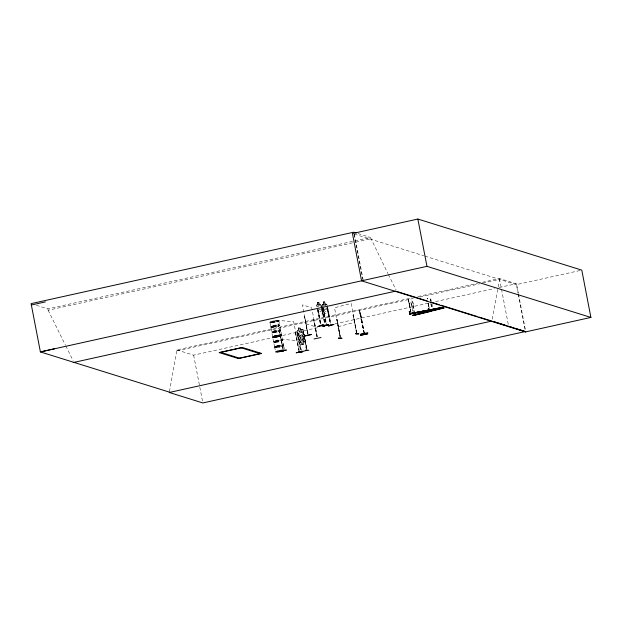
<?xml version="1.0" encoding="UTF-8"?>
<svg xmlns="http://www.w3.org/2000/svg" width="622" height="622" viewBox="0 0 622 622"><rect width="100%" height="100%" fill="white"/><g stroke="black" fill="none" stroke-linecap="round" stroke-linejoin="round"><path stroke-width="0.47" stroke-dasharray="3.11 2.33" d="M322.507 313.737L321.403 305.223L320.742 304.422L321.465 305.208L321.978 307.882M322.554 306.941L324.35 313.713L328.144 313.496L327.273 306.716M328.144 313.496L328.136 311.171M409.424 311.987L409.501 311.342L409.766 312.718M410.217 311.583L409.789 311.661M410.481 311.684L410.349 311.225M274.59 346.804L273.618 341.991M297.705 335.88L297.985 333.384L302.961 332.14L304.057 334.294M297.744 335.88L298.016 333.384M304.08 338.625L304.345 336.199M298.148 337.785L299.205 339.939L304.142 338.695L304.453 336.199M359.516 310.876L359.609 310.487L360.037 313.185M359.609 310.487L360.021 313.115M360.115 313.978L363.52 331.751M360.76 314.802L364.041 331.829M361.872 321.932L361.732 322.732L361.374 319.599M410.053 311.692L409.517 311.389L409.587 311.793M409.719 311.428L410.295 311.793L409.991 311.327M430.183 299.174L430.867 299.198M430.292 298.995L430.541 301.273M428.682 308.512L428.791 308.403M428.83 308.465L428.286 308.722M169.464 391.549L176.866 349.937L412.153 297.829M492.212 319.172L498.02 287.916M498.199 286.967L499.606 279.395L483.481 282.963M274.59 346.905L275.546 351.57M271.363 322.351L269.792 322.227L273.237 320.983M275.966 336.93L272.615 336.899L276.059 335.639M281.579 335.017A4.533 0.552 -10.9 0 0 274.963 335.771A4.533 0.552 -10.9 0 0 274.846 336.766A4.533 0.552 -10.9 0 0 281.579 335.017L280.872 335.88M321.395 309.639L320.96 311.544L319.475 311.622L318.316 309.803M280.887 335.53L280.491 335.903L280.973 335.864M409.587 311.661L409.999 311.855M298.529 327.918L298.972 330.243L298.039 331.285L298.871 335.631L300.286 337.225L301.118 341.556L303.077 341.058L302.238 336.712L302.937 334.605L302.105 330.259L300.9 329.746L300.449 327.421M276.106 335.857C272.871 335.717 271.487 338.391 274.131 337.031M316.684 305.495L317.127 304.679M322.212 305.161L322.561 304.329L323.642 304.251M322.655 304.383L322.274 305.184L322.787 307.851M297.503 330.616L296.989 331.557L300.753 350.948M305.254 340.537L304.749 341.532L303.279 341.89L303.761 344.223L301.623 344.751L301.227 342.325M323.012 305.161L323.658 304.345L323.199 301.927L323.712 304.329M271.487 322.258L270.741 322.437M271.293 322.406L270.718 322.282M271.845 322.32L271.013 322.313M278.407 320.882L277.917 320.991M273.346 337.474L274.473 337.279L273.773 337.202M274.201 337.124L273.711 337.256M273.851 337.466L274.73 337.217L274.162 337.279M278.322 336.689L281.268 335.763L278.267 336.346M410.917 311.987L408.491 299.602L410.629 311.731M408.467 299.61L410.777 311.7M270.764 322.282L270.484 322.6L271.044 322.351M276.541 321.551L278.905 320.571L275.554 320.524L276.635 320.4M272.84 336.642L273.307 336.416M280.506 335.888L281.268 335.763M281.074 335.709L281.502 335.483M410.372 311.498L410.411 311.327M274.372 337.015L273.867 337.217M318.184 304.617L317.617 302.238L319.265 302.137L321.061 307.898M326.993 304.92L326.325 304.111L325.182 304.189L324.793 301.841L325.143 304.267M318.06 304.562L317.033 304.617L316.629 305.472L320.291 323.899M319.708 304.461L320.796 304.407M326.325 304.111L326.947 304.951L330.57 323.354M322.662 311.451L322.561 313.807L318.822 314.009L317.834 311.723L318.907 313.908M323.362 311.428L324.427 313.62M271.658 322.437L270.757 322.336M279.41 336.432L281.611 335.25A4.541 0.552 -10.9 0 1 274.908 337.093A4.541 0.552 -10.9 0 1 275.025 336.098A4.541 0.552 -10.9 0 1 281.657 335.344M338.143 326.682L354.797 322.351M339.931 336.564L336.595 319.249L337 319.179L340.335 336.502M356.476 333.221L353.249 314.919L356.756 333.151M298.941 330.243L298.404 327.856L300.543 327.327L300.994 329.652M297.868 332.832L297.184 332.972L297.868 332.832L301.514 351.749M306.335 349.502L302.875 331.534L303.458 331.386L307.027 349.37M302.875 331.534L303.567 331.394M298.047 333.446L302.961 332.14L303.987 334.325M300.286 337.225L302.238 336.712M299.827 342.683L304.702 341.462L305.145 340.522L304.632 337.863M301.211 342.427L299.812 342.769L298.949 342.131M301.678 344.658L303.637 344.16M430.494 298.84L430.844 299.415M282.792 349.253L279.682 331.884L283.29 349.222M279.954 331.899L279.457 331.938M295.388 333.205L295.885 333.167L295.388 333.205L298.723 350.52M413.047 311.428L411.811 305.005A2.426 0.964 76 0 1 411.165 301.662A2.426 0.964 76 0 1 412.588 301.771A2.426 0.964 76 0 1 413.233 305.122L414.314 311.49M414.493 313.34L413.233 305.122M275.46 321.815L276.549 321.574M273.703 337.334L274.932 337.272A4.548 0.552 -10.9 0 0 281.696 335.522A4.548 0.552 -10.9 0 0 275.056 336.284A4.548 0.552 -10.9 0 0 274.94 337.279M36.403 305.293L47.878 308.87L370.455 237.441L387.926 273.571M47.878 308.87L48.143 310.254L354.82 242.339M355.761 242.129L370.72 238.817M417.844 296.57L477.618 283.337M482.361 282.287L499.435 278.508L516.213 283.733L518.009 293.063M177.037 350.824L413.272 298.506M419.912 297.036L479.686 283.803M176.866 349.937L193.644 355.162L317.928 327.646M335.009 323.86L427.983 303.272M435.571 301.592L494.397 288.569M499.139 287.519L516.213 283.733M579.898 270.554L516.384 284.619L424.601 256.015M307.874 334.659L304.601 316.38L308.092 333.75M304.36 316.435L304.757 316.427M316.862 336.603L313.768 319.234L317.103 336.549M271.347 322.523L270.702 322.538M427.166 298.381L427.361 299.089M427.353 298.894L427.252 298.195M427.952 308.683L429.087 308.52M409.019 303.474L408.926 302.269M410.94 312.92L409.362 303.831M409.595 312.757L409.517 311.404M410.217 311.334C412.153 311.77 405.801 312.143 410.551 311.498M410.73 311.964L409.416 312.221M359.92 313.34L360.146 314.25M364.142 333.509L360.177 313.348L363.792 331.876M359.959 313.2L361.351 320.493M271.06 322.554L270.508 322.616L273.136 322.25M279.457 335.048L278.376 335.196L281.502 335.017M278.423 335.421L281.541 335.235M274.932 337.295L276.005 337.124M323.137 301.942L324.793 301.841M317.679 302.308L319.226 302.214M323.207 302.02L324.754 301.919M317.072 304.694L320.789 304.485M322.593 304.399L326.317 304.189M319.762 305.332L318.277 305.418L318.946 308.893M319.117 309.756L320.602 309.678M273.315 337.388L274.014 337.357M352.962 314.996L356.422 332.319M337 319.179L340.218 336.494M302.3 329.396L303.248 329.948L306.918 349.362M304.142 338.695L299.244 339.939L298.179 337.754M303.761 344.223L303.194 341.836L304.127 340.794L303.295 336.448L301.88 334.854L299.921 335.351L299.229 337.474L300.061 341.82L301.266 342.333M281.113 339.301L297.308 340.592M278.244 320.307L278.679 320.361M410.31 311.342L410.489 311.739M358.093 233.584L370.455 237.441M354.299 234.105L423.675 255.728M306.032 323.805L315.354 326.705M428.931 308.426L428.605 308.621M313.527 319.288L317.018 336.657M303.248 329.948L302.315 329.31L297.425 330.546L296.912 331.542L300.644 350.94M281.626 335.141A4.548 0.552 -10.9 0 1 274.862 336.899A4.548 0.552 -10.9 0 1 274.978 335.896A4.548 0.552 -10.9 0 1 281.626 335.141L281.719 335.188M323.844 309.507L325.003 311.327L326.488 311.249L326.589 307.61M278.773 320.478L279.698 325.049A4.603 0.56 -10.9 0 0 273.027 325.905A4.603 0.56 -10.9 0 0 272.91 326.915A4.603 0.56 -10.9 0 0 279.752 325.135L279.783 325.64A4.541 0.552 -10.9 0 0 273.167 326.48A4.541 0.552 -10.9 0 0 273.058 327.475A4.541 0.552 -10.9 0 0 279.799 325.718L283.694 345.459A4.603 0.56 -10.9 0 0 276.953 346.275A4.603 0.56 -10.9 0 0 276.837 347.286A4.603 0.56 -10.9 0 0 283.679 345.505L284.448 349.898M388.361 274.442L396.105 290.085M48.143 310.254L65.357 345M65.784 345.871L73.101 360.643M410.52 311.365L410.458 311.762M427.158 298.21L427.423 298.863M273.571 341.906L269.894 322.142M408.343 299.625L408.809 301.686M359.998 312.92L360.161 313.542M360.006 312.633L360.255 313.379M360.931 318.472L361.304 320.182L361.001 317.889M430.96 303.723L432.274 309.81M430.875 303.746L431.816 308.092M411.811 305.005L413.187 311.397M361.351 320.47L361.81 322.717M361.273 320.486L361.732 322.732M428.138 303.038L429.164 308.287M428.037 303.062L429.063 308.302M516.711 284.868L518.336 293.304M518.515 294.245L525.38 329.893M518.196 294.004L525.061 329.644M499.435 278.508L508.462 325.353M430.992 299.594L431.318 301.297M430.3 299.547L430.626 301.25M409.439 311.218L409.704 312.594M354.385 234.471L363.24 280.436M354.042 234.105L362.789 279.542M360.776 314.716L364.049 331.744M356.88 333.151L351.158 303.427L334.504 307.758L340.055 336.572M327.654 307.214L330.748 323.3M327.397 308.185L330.679 325.213M327.219 308.24L330.313 324.326M323.347 306.903L326.62 324.474M323.339 308.45L326.441 324.528M323.082 308.411L326.185 324.497M322.904 308.473L325.998 324.552M322.313 308.458L325.407 324.536M322.126 308.512L325.228 324.591M321.869 308.481L324.972 324.56M321.691 308.535L324.785 324.614M317.671 302.222L317.819 307.19M318.176 309.632L320.913 323.821M317.998 309.686L320.727 323.875M317.741 309.655L320.47 323.844M317.259 336.603L311.708 307.789L302.393 304.881L307.937 333.695M304.516 316.481L307.851 333.796M303.948 334.317L304.461 336.976M302.984 331.542L306.452 349.51M297.759 332.824L301.04 349.852M299.221 350.489L293.67 321.675L277.466 320.384L283.064 349.276M295.613 333.143L298.995 350.544M193.644 355.162L202.484 401.081M429.273 308.473L428.294 303.295L429.172 308.496M431.94 303.793L432.578 308.147M409.136 303.412L409.214 303.863M411.671 305.037A2.426 0.964 76 0 1 411.025 301.693A2.426 0.964 76 0 1 412.456 301.81A2.426 0.964 76 0 1 413.101 305.153M299.182 336.339L301.102 338.741C298.863 342.605 301.514 342.745 301.662 339.169C303.178 342.38 305.316 340.895 301.981 338.539C304.189 334.605 301.701 334.286 301.429 338.143L299.843 336.183L299.182 336.339M280.802 330.655L280.802 330.679A4.603 0.56 -10.9 0 1 273.968 332.405A4.603 0.56 -10.9 0 1 274.084 331.394A4.603 0.56 -10.9 0 1 280.81 330.624L280.817 330.601M317.197 306.817L317.632 306.794L317.197 306.817M300.177 327.895L298.918 328.214L299.065 328.991L300.325 328.673L300.177 327.895M301.048 330.523L299.089 331.021L299.928 335.367L301.888 334.869L301.048 330.523M303.101 343.087L301.841 343.406L301.989 344.184L303.248 343.865L303.101 343.087M318.977 302.634L318.021 302.681L318.169 303.458L319.125 303.412L318.977 302.634M324.505 302.339L323.549 302.393L323.697 303.171L324.653 303.116L324.505 302.339M325.29 305.044L323.805 305.122L324.645 309.468L326.13 309.391L325.29 305.044M278.881 320.493L278.866 320.478A4.541 0.552 -10.9 0 0 272.164 321.247A4.541 0.552 -10.9 0 0 272.047 322.243A4.541 0.552 -10.9 0 0 278.796 320.486L278.897 320.517M280.763 330.352L280.74 330.336A4.603 0.56 -10.9 0 0 274.038 331.122A4.603 0.56 -10.9 0 0 273.921 332.14A4.603 0.56 -10.9 0 0 280.755 330.36L280.779 330.375M283.632 345.233L283.609 345.218A4.603 0.56 -10.9 0 0 276.899 346.003A4.603 0.56 -10.9 0 0 276.782 347.014A4.603 0.56 -10.9 0 0 283.624 345.233M282.512 339.806L282.505 339.775A4.541 0.552 -10.9 0 1 275.748 341.478A4.541 0.552 -10.9 0 1 275.865 340.483A4.541 0.552 -10.9 0 1 282.497 339.721M274.061 332.692A4.541 0.552 -10.9 0 0 280.81 330.943A4.541 0.552 -10.9 0 0 274.178 331.697A4.541 0.552 -10.9 0 0 274.061 332.692M272.133 322.67A4.533 0.552 -10.9 0 0 278.866 320.913A4.533 0.552 -10.9 0 0 272.249 321.675A4.533 0.552 -10.9 0 0 272.133 322.67M272.078 322.414A4.548 0.552 -10.9 0 0 278.835 320.657A4.548 0.552 -10.9 0 0 272.187 321.411A4.548 0.552 -10.9 0 0 272.078 322.414M272.965 327.188A4.603 0.56 -10.9 0 0 279.807 325.407A4.603 0.56 -10.9 0 0 273.081 326.177A4.603 0.56 -10.9 0 0 272.965 327.188M273.89 331.821A4.541 0.552 -10.9 0 0 280.639 330.064A4.541 0.552 -10.9 0 0 274.007 330.826A4.541 0.552 -10.9 0 0 273.89 331.821M272.887 326.604A4.541 0.552 -10.9 0 0 279.636 324.847A4.541 0.552 -10.9 0 0 273.004 325.601A4.541 0.552 -10.9 0 0 272.887 326.604M276.922 347.574A4.541 0.552 -10.9 0 0 283.671 345.816A4.541 0.552 -10.9 0 0 277.039 346.578A4.541 0.552 -10.9 0 0 276.922 347.574M275.002 337.544A4.533 0.552 -10.9 0 0 281.735 335.794A4.533 0.552 -10.9 0 0 275.111 336.549A4.533 0.552 -10.9 0 0 275.002 337.544M275.826 342.061A4.603 0.56 -10.9 0 0 282.668 340.288A4.603 0.56 -10.9 0 0 275.95 341.05A4.603 0.56 -10.9 0 0 275.826 342.061M276.759 346.695A4.541 0.552 -10.9 0 0 283.5 344.946A4.541 0.552 -10.9 0 0 276.876 345.7A4.541 0.552 -10.9 0 0 276.759 346.695M275.919 342.357A4.541 0.552 -10.9 0 0 282.668 340.599A4.541 0.552 -10.9 0 0 276.036 341.354A4.541 0.552 -10.9 0 0 275.919 342.357M275.779 341.797A4.603 0.56 -10.9 0 0 282.621 340.016A4.603 0.56 -10.9 0 0 275.896 340.786A4.603 0.56 -10.9 0 0 275.779 341.797"/><path stroke-width="0.93" d="M323.215 324.598L317.803 326.581L323.323 324.956M360.604 335.297L367.742 333.812L360.604 335.211M364.033 332.988L364.072 334.496M364.337 334.535L364.453 333.625M302.339 351.928L298.894 351.834M299.159 351.757L302.059 352.044M412.541 315.323L430.385 310.984L412.837 315.346M414.034 315.463L413.513 315.416L431.582 311.086L413.801 315.424M431.365 310.611L443.206 307.711M341.82 338.251L338.36 338.143L341.945 338.212M279.884 351.578L286.423 350.023L279.768 351.617M364.274 333.034L364.406 333.734L364.282 332.941M283.064 350.855L283.36 350.886M299.019 352.13L299.268 352.145M300.76 351.897L306.996 350.318M340.631 338.111L340.242 338.166M356.6 333.905L357.044 333.843M321.092 325.765L321.255 325.703M322.981 326.262L328.175 324.7M326.472 325.423L326.775 325.415M333.967 324.381L328.447 326.021L333.703 324.412M431.38 310.611L443.229 307.711M432.267 310.782L444.139 307.874L432.484 310.813M302.72 351.267L296.204 352.822L302.689 351.313M417.86 219.045L352.456 233.53L361.561 280.825L525.497 331.915L590.9 317.43L581.795 270.135L417.86 219.045L426.964 266.34L590.9 317.43M31.364 305.021L45.375 301.903M54.402 348.81L40.399 351.92L31.1 303.645L353.677 232.208L356.32 233.04M426.964 266.34L40.399 351.92L170.039 392.327L169.285 392.49M73.202 362.548L395.771 291.119M219.473 352.658L242.58 347.542M238.109 358.466L261.217 353.35M525.497 331.915L525.419 331.518L202.842 402.955L169.262 392.482L491.862 321.061L478.924 317.033M314.001 338.959L321.03 337.497M428.527 310.036L441.41 307.486M428.605 310.191L441.527 307.703L428.597 310.114M409.68 313.667L429.056 309.981L409.688 313.698M409.711 313.737L429.087 310.036M429.141 310.09L409.812 313.892M363.326 333.423L365.122 333.12M361.436 334.722L363.217 334.348M364.025 333.089L364.158 333.765M326.208 325.5L331.176 325.182M325.656 325.469L320.68 325.796M305.713 350.116L308.831 350.287M396.696 291.407L427.19 300.908M430.883 302.059L439.194 304.648M441.045 305.223L477.074 316.458M492.741 321.341L505.103 325.189M513.057 327.67L508.641 326.293L508.718 326.69M514.822 328.222L525.419 331.518M241.235 347.838L259.872 353.646L259.755 353.055M220.818 352.363L239.454 358.171M492.779 321.356L525.738 331.767M429.227 310.37L409.898 314.172M428.48 309.904L428.659 310.292M429.227 310.355L429.017 309.888M409.89 314.157L409.727 313.776M328.579 324.645L322.927 326.309L328.595 324.63M360.713 334.224L367.866 332.98L360.721 334.271M355.403 333.672L358.886 333.851L355.419 333.68M242.246 347.434L219.131 352.557L238.451 358.575L261.559 353.459L242.246 347.434M311.552 334.449L304.539 336.051L311.552 334.449M277.77 351.959A4.541 0.552 -10.9 0 0 284.518 350.202A4.541 0.552 -10.9 0 0 277.886 350.963A4.541 0.552 -10.9 0 0 277.77 351.959"/></g></svg>
